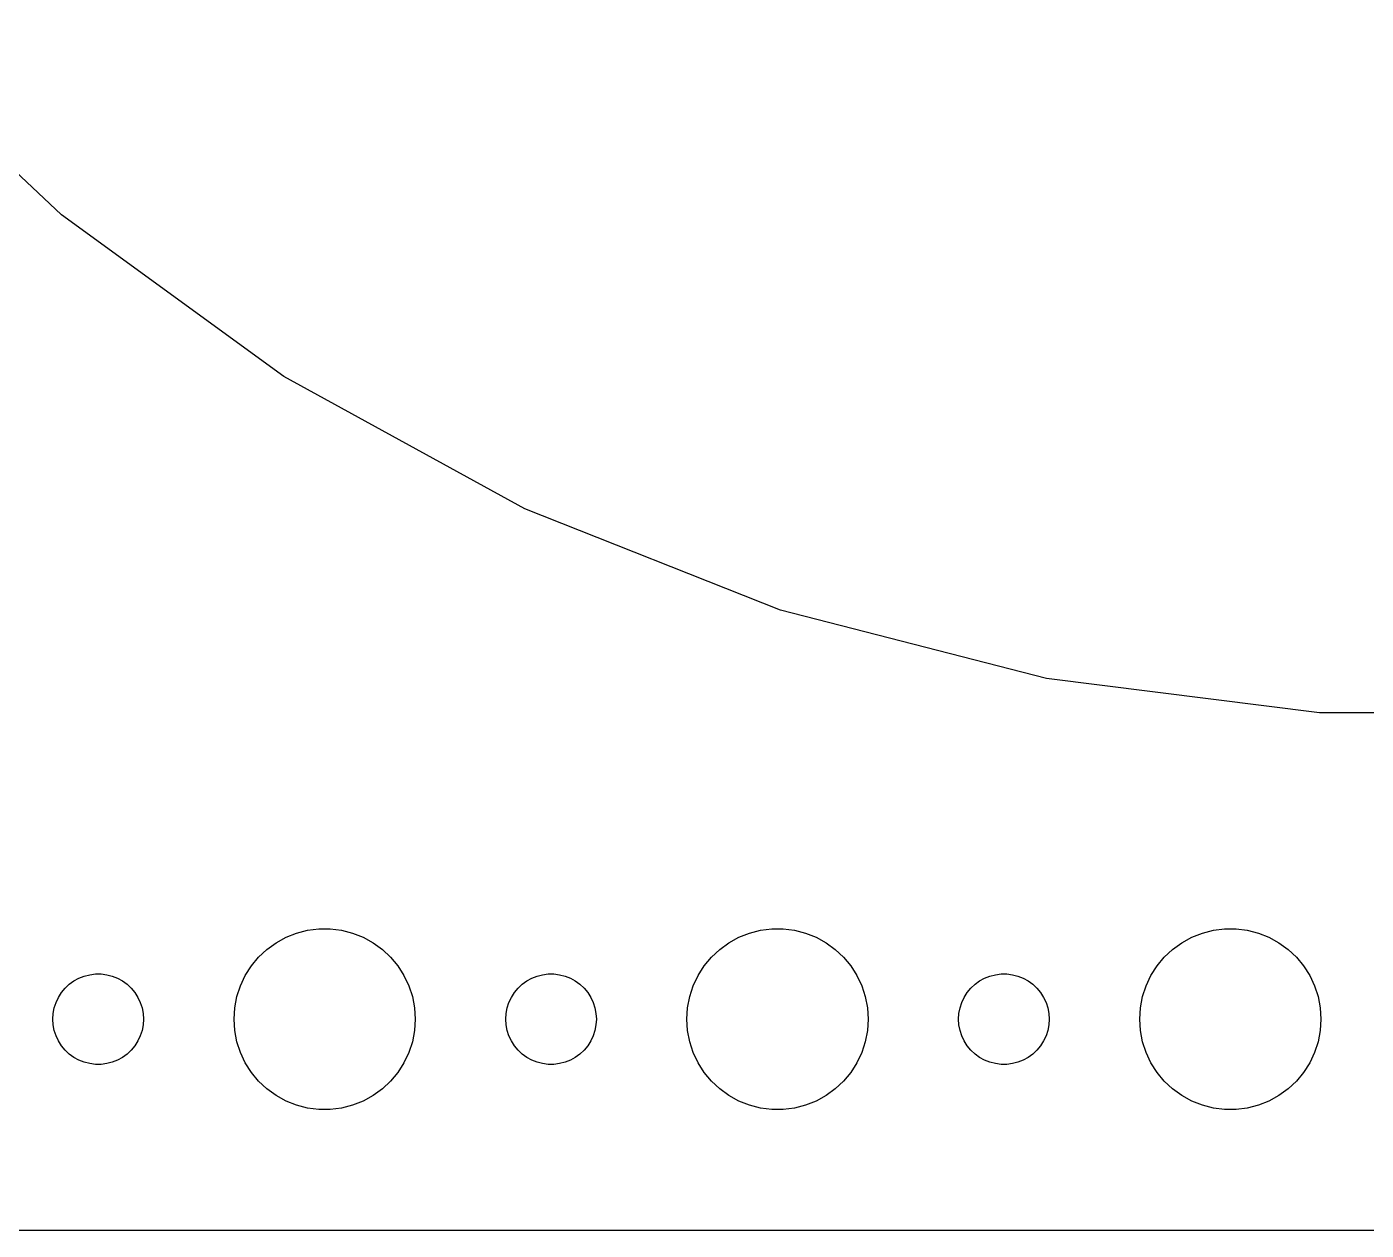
# Model space of a CAD drawing. Header units: metres. Extents: x -90 to 90, y -89 to 89.
# Drawn here: x -47.37 to -3, y -89.49 to -49.63 of the extents above; entities that cross this region are included whole.
import ezdxf

# ---------------------------------------------------------------- set-up
doc = ezdxf.new("R2010")
doc.units = ezdxf.units.M

msp = doc.modelspace()

# ---------------------------------------------------------------- linework, layer by layer
for p, q in [((-46.2132, -55.8622), (-52.8502, -49.6297)), ((-38.8474, -61.2138), (-46.2132, -55.8622)), ((-30.869, -65.6), (-38.8474, -61.2138)), ((-22.4037, -68.9516), (-30.869, -65.6)), ((-13.5851, -71.2158), (-22.4037, -68.9516)), ((-4.55231, -72.3569), (-13.5851, -71.2158)), ((4.55231, -72.3569), (-4.55231, -72.3569)), ((-39.1075, -79.967), (-38.7773, -79.7855)), ((-38.7773, -79.7855), (-38.427, -79.6468)), ((-38.427, -79.6468), (-38.0621, -79.5531)), ((-38.0621, -79.5531), (-37.6884, -79.5059)), ((-37.6884, -79.5059), (-37.3116, -79.5059)), ((-37.3116, -79.5059), (-36.9379, -79.5531)), ((-36.9379, -79.5531), (-36.5729, -79.6468)), ((-36.5729, -79.6468), (-36.2227, -79.7855)), ((-36.2227, -79.7855), (-35.8925, -79.967)), ((-24.1075, -79.967), (-23.7773, -79.7855)), ((-23.7773, -79.7855), (-23.427, -79.6468)), ((-23.427, -79.6468), (-23.0621, -79.5531)), ((-23.0621, -79.5531), (-22.6884, -79.5059)), ((-22.6884, -79.5059), (-22.3116, -79.5059)), ((-22.3116, -79.5059), (-21.9379, -79.5531)), ((-21.9379, -79.5531), (-21.5729, -79.6468)), ((-21.5729, -79.6468), (-21.2227, -79.7855)), ((-21.2227, -79.7855), (-20.8925, -79.967)), ((-9.10747, -79.967), (-8.77733, -79.7855)), ((-8.77733, -79.7855), (-8.42705, -79.6468)), ((-8.42705, -79.6468), (-8.06213, -79.5531)), ((-8.06213, -79.5531), (-7.68837, -79.5059)), ((-7.68837, -79.5059), (-7.31161, -79.5059)), ((-7.31161, -79.5059), (-6.93785, -79.5531)), ((-6.93785, -79.5531), (-6.57294, -79.6468)), ((-6.57294, -79.6468), (-6.22266, -79.7855)), ((-6.22266, -79.7855), (-5.89252, -79.967)), ((-39.6869, -80.4464), (-39.4123, -80.1885)), ((-39.4123, -80.1885), (-39.1075, -79.967)), ((-35.8925, -79.967), (-35.5877, -80.1885)), ((-35.5877, -80.1885), (-35.3131, -80.4464)), ((-24.6869, -80.4464), (-24.4123, -80.1885)), ((-24.4123, -80.1885), (-24.1075, -79.967)), ((-20.8925, -79.967), (-20.5877, -80.1885)), ((-20.5877, -80.1885), (-20.3131, -80.4464)), ((-9.6869, -80.4464), (-9.41226, -80.1885)), ((-9.41226, -80.1885), (-9.10747, -79.967)), ((-5.89252, -79.967), (-5.58772, -80.1885)), ((-5.58772, -80.1885), (-5.31308, -80.4464)), ((-40.1289, -81.0547), (-39.927, -80.7366)), ((-39.927, -80.7366), (-39.6869, -80.4464)), ((-35.3131, -80.4464), (-35.0729, -80.7366)), ((-35.0729, -80.7366), (-34.8711, -81.0547)), ((-25.1289, -81.0547), (-24.927, -80.7366)), ((-24.927, -80.7366), (-24.6869, -80.4464)), ((-20.3131, -80.4464), (-20.0729, -80.7366)), ((-20.0729, -80.7366), (-19.8711, -81.0547)), ((-10.1289, -81.0547), (-9.92705, -80.7366)), ((-9.92705, -80.7366), (-9.6869, -80.4464)), ((-5.31308, -80.4464), (-5.07294, -80.7366)), ((-5.07294, -80.7366), (-4.87108, -81.0547)), ((-45.8037, -81.2335), (-45.6387, -81.1428)), ((-45.6387, -81.1428), (-45.4635, -81.0734)), ((-45.4635, -81.0734), (-45.2811, -81.0266)), ((-45.2811, -81.0266), (-45.0942, -81.003)), ((-45.0942, -81.003), (-44.9058, -81.003)), ((-44.9058, -81.003), (-44.7189, -81.0266)), ((-44.7189, -81.0266), (-44.5365, -81.0734)), ((-44.5365, -81.0734), (-44.3613, -81.1428)), ((-44.3613, -81.1428), (-44.1963, -81.2335)), ((-40.2893, -81.3956), (-40.1289, -81.0547)), ((-34.8711, -81.0547), (-34.7107, -81.3956)), ((-30.8037, -81.2335), (-30.6387, -81.1428)), ((-30.6387, -81.1428), (-30.4635, -81.0734)), ((-30.4635, -81.0734), (-30.2811, -81.0266)), ((-30.2811, -81.0266), (-30.0942, -81.003)), ((-30.0942, -81.003), (-29.9058, -81.003)), ((-29.9058, -81.003), (-29.7189, -81.0266)), ((-29.7189, -81.0266), (-29.5365, -81.0734)), ((-29.5365, -81.0734), (-29.3613, -81.1428)), ((-29.3613, -81.1428), (-29.1963, -81.2335)), ((-25.2893, -81.3956), (-25.1289, -81.0547)), ((-19.8711, -81.0547), (-19.7107, -81.3956)), ((-15.8037, -81.2335), (-15.6387, -81.1428)), ((-15.6387, -81.1428), (-15.4635, -81.0734)), ((-15.4635, -81.0734), (-15.2811, -81.0266)), ((-15.2811, -81.0266), (-15.0942, -81.003)), ((-15.0942, -81.003), (-14.9058, -81.003)), ((-14.9058, -81.003), (-14.7189, -81.0266)), ((-14.7189, -81.0266), (-14.5365, -81.0734)), ((-14.5365, -81.0734), (-14.3613, -81.1428)), ((-14.3613, -81.1428), (-14.1963, -81.2335)), ((-10.2893, -81.3956), (-10.1289, -81.0547)), ((-4.87108, -81.0547), (-4.71066, -81.3956)), ((-46.3145, -81.7774), (-46.2135, -81.6183)), ((-46.2135, -81.6183), (-46.0934, -81.4732)), ((-46.0934, -81.4732), (-45.9561, -81.3442)), ((-45.9561, -81.3442), (-45.8037, -81.2335)), ((-44.1963, -81.2335), (-44.0439, -81.3442)), ((-44.0439, -81.3442), (-43.9065, -81.4732)), ((-43.9065, -81.4732), (-43.7865, -81.6183)), ((-43.7865, -81.6183), (-43.6855, -81.7774)), ((-40.4057, -81.7539), (-40.2893, -81.3956)), ((-34.7107, -81.3956), (-34.5942, -81.7539)), ((-31.3145, -81.7774), (-31.2135, -81.6183)), ((-31.2135, -81.6183), (-31.0934, -81.4732)), ((-31.0934, -81.4732), (-30.9561, -81.3442)), ((-30.9561, -81.3442), (-30.8037, -81.2335)), ((-29.1963, -81.2335), (-29.0439, -81.3442)), ((-29.0439, -81.3442), (-28.9065, -81.4732)), ((-28.9065, -81.4732), (-28.7865, -81.6183)), ((-28.7865, -81.6183), (-28.6855, -81.7774)), ((-25.4057, -81.7539), (-25.2893, -81.3956)), ((-19.7107, -81.3956), (-19.5942, -81.7539)), ((-16.3145, -81.7774), (-16.2135, -81.6183)), ((-16.2135, -81.6183), (-16.0934, -81.4732)), ((-16.0934, -81.4732), (-15.9561, -81.3442)), ((-15.9561, -81.3442), (-15.8037, -81.2335)), ((-14.1963, -81.2335), (-14.0439, -81.3442)), ((-14.0439, -81.3442), (-13.9065, -81.4732)), ((-13.9065, -81.4732), (-13.7865, -81.6183)), ((-13.7865, -81.6183), (-13.6855, -81.7774)), ((-10.4057, -81.7539), (-10.2893, -81.3956)), ((-4.71066, -81.3956), (-4.59424, -81.7539)), ((-46.4529, -82.127), (-46.3947, -81.9478)), ((-46.3947, -81.9478), (-46.3145, -81.7774)), ((-43.6855, -81.7774), (-43.6053, -81.9478)), ((-43.6053, -81.9478), (-43.5471, -82.127)), ((-40.4763, -82.124), (-40.4057, -81.7539)), ((-34.5942, -81.7539), (-34.5237, -82.124)), ((-31.4529, -82.127), (-31.3947, -81.9478)), ((-31.3947, -81.9478), (-31.3145, -81.7774)), ((-28.6855, -81.7774), (-28.6053, -81.9478)), ((-28.6053, -81.9478), (-28.5471, -82.127)), ((-25.4763, -82.124), (-25.4057, -81.7539)), ((-19.5942, -81.7539), (-19.5237, -82.124)), ((-16.4529, -82.127), (-16.3947, -81.9478)), ((-16.3947, -81.9478), (-16.3145, -81.7774)), ((-13.6855, -81.7774), (-13.6053, -81.9478)), ((-13.6053, -81.9478), (-13.5471, -82.127)), ((-10.4763, -82.124), (-10.4057, -81.7539)), ((-4.59424, -81.7539), (-4.52365, -82.124)), ((-46.5, -82.5), (-46.4882, -82.312)), ((-46.4882, -82.688), (-46.5, -82.5)), ((-46.4882, -82.312), (-46.4529, -82.127)), ((-43.5471, -82.127), (-43.5118, -82.312)), ((-43.5118, -82.312), (-43.5, -82.5)), ((-43.5, -82.5), (-43.5118, -82.688)), ((-40.5, -82.5), (-40.4763, -82.124)), ((-40.4763, -82.876), (-40.5, -82.5)), ((-34.5237, -82.124), (-34.5, -82.5)), ((-34.5, -82.5), (-34.5237, -82.876)), ((-31.5, -82.5), (-31.4882, -82.312)), ((-31.4882, -82.688), (-31.5, -82.5)), ((-31.4882, -82.312), (-31.4529, -82.127)), ((-28.5471, -82.127), (-28.5118, -82.312)), ((-28.5118, -82.312), (-28.5, -82.5)), ((-28.5, -82.5), (-28.5118, -82.688)), ((-25.5, -82.5), (-25.4763, -82.124)), ((-25.4763, -82.876), (-25.5, -82.5)), ((-19.5237, -82.124), (-19.5, -82.5)), ((-19.5, -82.5), (-19.5237, -82.876)), ((-16.5, -82.5), (-16.4882, -82.312)), ((-16.4882, -82.688), (-16.5, -82.5)), ((-16.4882, -82.312), (-16.4529, -82.127)), ((-13.5471, -82.127), (-13.5118, -82.312)), ((-13.5118, -82.312), (-13.5, -82.5)), ((-13.5, -82.5), (-13.5118, -82.688)), ((-10.5, -82.5), (-10.4763, -82.124)), ((-10.4763, -82.876), (-10.5, -82.5)), ((-4.52365, -82.124), (-4.5, -82.5)), ((-4.5, -82.5), (-4.52365, -82.876)), ((-46.4529, -82.873), (-46.4882, -82.688)), ((-46.3947, -83.0522), (-46.4529, -82.873)), ((-43.5471, -82.873), (-43.6053, -83.0522)), ((-43.5118, -82.688), (-43.5471, -82.873)), ((-40.4057, -83.2461), (-40.4763, -82.876)), ((-34.5237, -82.876), (-34.5942, -83.2461)), ((-31.4529, -82.873), (-31.4882, -82.688)), ((-31.3947, -83.0522), (-31.4529, -82.873)), ((-28.5471, -82.873), (-28.6053, -83.0522)), ((-28.5118, -82.688), (-28.5471, -82.873)), ((-25.4057, -83.2461), (-25.4763, -82.876)), ((-19.5237, -82.876), (-19.5942, -83.2461)), ((-16.4529, -82.873), (-16.4882, -82.688)), ((-16.3947, -83.0522), (-16.4529, -82.873)), ((-13.5471, -82.873), (-13.6053, -83.0522)), ((-13.5118, -82.688), (-13.5471, -82.873)), ((-10.4057, -83.2461), (-10.4763, -82.876)), ((-4.52365, -82.876), (-4.59424, -83.2461)), ((-46.3145, -83.2226), (-46.3947, -83.0522)), ((-46.2135, -83.3817), (-46.3145, -83.2226)), ((-46.0934, -83.5268), (-46.2135, -83.3817)), ((-43.7865, -83.3817), (-43.9065, -83.5268)), ((-43.6855, -83.2226), (-43.7865, -83.3817)), ((-43.6053, -83.0522), (-43.6855, -83.2226)), ((-40.2893, -83.6044), (-40.4057, -83.2461)), ((-34.5942, -83.2461), (-34.7107, -83.6044)), ((-31.3145, -83.2226), (-31.3947, -83.0522)), ((-31.2135, -83.3817), (-31.3145, -83.2226)), ((-31.0934, -83.5268), (-31.2135, -83.3817)), ((-28.7865, -83.3817), (-28.9065, -83.5268)), ((-28.6855, -83.2226), (-28.7865, -83.3817)), ((-28.6053, -83.0522), (-28.6855, -83.2226)), ((-25.2893, -83.6044), (-25.4057, -83.2461)), ((-19.5942, -83.2461), (-19.7107, -83.6044)), ((-16.3145, -83.2226), (-16.3947, -83.0522)), ((-16.2135, -83.3817), (-16.3145, -83.2226)), ((-16.0934, -83.5268), (-16.2135, -83.3817)), ((-13.7865, -83.3817), (-13.9065, -83.5268)), ((-13.6855, -83.2226), (-13.7865, -83.3817)), ((-13.6053, -83.0522), (-13.6855, -83.2226)), ((-10.2893, -83.6044), (-10.4057, -83.2461)), ((-4.59424, -83.2461), (-4.71066, -83.6044)), ((-45.9561, -83.6558), (-46.0934, -83.5268)), ((-45.8037, -83.7665), (-45.9561, -83.6558)), ((-45.6387, -83.8572), (-45.8037, -83.7665)), ((-44.1963, -83.7665), (-44.3613, -83.8572)), ((-44.0439, -83.6558), (-44.1963, -83.7665)), ((-43.9065, -83.5268), (-44.0439, -83.6558)), ((-40.1289, -83.9453), (-40.2893, -83.6044)), ((-34.7107, -83.6044), (-34.8711, -83.9453)), ((-30.9561, -83.6558), (-31.0934, -83.5268)), ((-30.8037, -83.7665), (-30.9561, -83.6558)), ((-30.6387, -83.8572), (-30.8037, -83.7665)), ((-29.1963, -83.7665), (-29.3613, -83.8572)), ((-29.0439, -83.6558), (-29.1963, -83.7665)), ((-28.9065, -83.5268), (-29.0439, -83.6558)), ((-25.1289, -83.9453), (-25.2893, -83.6044)), ((-19.7107, -83.6044), (-19.8711, -83.9453)), ((-15.9561, -83.6558), (-16.0934, -83.5268)), ((-15.8037, -83.7665), (-15.9561, -83.6558)), ((-15.6387, -83.8572), (-15.8037, -83.7665)), ((-14.1963, -83.7665), (-14.3613, -83.8572)), ((-14.0439, -83.6558), (-14.1963, -83.7665)), ((-13.9065, -83.5268), (-14.0439, -83.6558)), ((-10.1289, -83.9453), (-10.2893, -83.6044)), ((-4.71066, -83.6044), (-4.87108, -83.9453)), ((-45.4635, -83.9266), (-45.6387, -83.8572)), ((-45.2811, -83.9734), (-45.4635, -83.9266)), ((-45.0942, -83.997), (-45.2811, -83.9734)), ((-44.9058, -83.997), (-45.0942, -83.997)), ((-44.7189, -83.9734), (-44.9058, -83.997)), ((-44.5365, -83.9266), (-44.7189, -83.9734)), ((-44.3613, -83.8572), (-44.5365, -83.9266)), ((-39.927, -84.2634), (-40.1289, -83.9453)), ((-39.6869, -84.5536), (-39.927, -84.2634)), ((-35.0729, -84.2634), (-35.3131, -84.5536)), ((-34.8711, -83.9453), (-35.0729, -84.2634)), ((-30.4635, -83.9266), (-30.6387, -83.8572)), ((-30.2811, -83.9734), (-30.4635, -83.9266)), ((-30.0942, -83.997), (-30.2811, -83.9734)), ((-29.9058, -83.997), (-30.0942, -83.997)), ((-29.7189, -83.9734), (-29.9058, -83.997)), ((-29.5365, -83.9266), (-29.7189, -83.9734)), ((-29.3613, -83.8572), (-29.5365, -83.9266)), ((-24.927, -84.2634), (-25.1289, -83.9453)), ((-24.6869, -84.5536), (-24.927, -84.2634)), ((-20.0729, -84.2634), (-20.3131, -84.5536)), ((-19.8711, -83.9453), (-20.0729, -84.2634)), ((-15.4635, -83.9266), (-15.6387, -83.8572)), ((-15.2811, -83.9734), (-15.4635, -83.9266)), ((-15.0942, -83.997), (-15.2811, -83.9734)), ((-14.9058, -83.997), (-15.0942, -83.997)), ((-14.7189, -83.9734), (-14.9058, -83.997)), ((-14.5365, -83.9266), (-14.7189, -83.9734)), ((-14.3613, -83.8572), (-14.5365, -83.9266)), ((-9.92705, -84.2634), (-10.1289, -83.9453)), ((-9.6869, -84.5536), (-9.92705, -84.2634)), ((-5.07294, -84.2634), (-5.31308, -84.5536)), ((-4.87108, -83.9453), (-5.07294, -84.2634)), ((-39.4123, -84.8115), (-39.6869, -84.5536)), ((-35.3131, -84.5536), (-35.5877, -84.8115)), ((-24.4123, -84.8115), (-24.6869, -84.5536)), ((-20.3131, -84.5536), (-20.5877, -84.8115)), ((-9.41226, -84.8115), (-9.6869, -84.5536)), ((-5.31308, -84.5536), (-5.58772, -84.8115)), ((-39.1075, -85.033), (-39.4123, -84.8115)), ((-38.7773, -85.2145), (-39.1075, -85.033)), ((-35.8925, -85.033), (-36.2227, -85.2145)), ((-35.5877, -84.8115), (-35.8925, -85.033)), ((-24.1075, -85.033), (-24.4123, -84.8115)), ((-23.7773, -85.2145), (-24.1075, -85.033)), ((-20.8925, -85.033), (-21.2227, -85.2145)), ((-20.5877, -84.8115), (-20.8925, -85.033)), ((-9.10747, -85.033), (-9.41226, -84.8115)), ((-8.77733, -85.2145), (-9.10747, -85.033)), ((-5.89252, -85.033), (-6.22266, -85.2145)), ((-5.58772, -84.8115), (-5.89252, -85.033)), ((-38.427, -85.3532), (-38.7773, -85.2145)), ((-38.0621, -85.4469), (-38.427, -85.3532)), ((-37.6884, -85.4941), (-38.0621, -85.4469)), ((-37.3116, -85.4941), (-37.6884, -85.4941)), ((-36.9379, -85.4469), (-37.3116, -85.4941)), ((-36.5729, -85.3532), (-36.9379, -85.4469)), ((-36.2227, -85.2145), (-36.5729, -85.3532)), ((-23.427, -85.3532), (-23.7773, -85.2145)), ((-23.0621, -85.4469), (-23.427, -85.3532)), ((-22.6884, -85.4941), (-23.0621, -85.4469)), ((-22.3116, -85.4941), (-22.6884, -85.4941)), ((-21.9379, -85.4469), (-22.3116, -85.4941)), ((-21.5729, -85.3532), (-21.9379, -85.4469)), ((-21.2227, -85.2145), (-21.5729, -85.3532)), ((-8.42705, -85.3532), (-8.77733, -85.2145)), ((-8.06213, -85.4469), (-8.42705, -85.3532)), ((-7.68837, -85.4941), (-8.06213, -85.4469)), ((-7.31161, -85.4941), (-7.68837, -85.4941)), ((-6.93785, -85.4469), (-7.31161, -85.4941)), ((-6.57294, -85.3532), (-6.93785, -85.4469)), ((-6.22266, -85.2145), (-6.57294, -85.3532)), ((-84.8139, -89.4901), (84.8139, -89.4901))]:
    msp.add_line(p, q)

doc.saveas('drawing.dxf')
